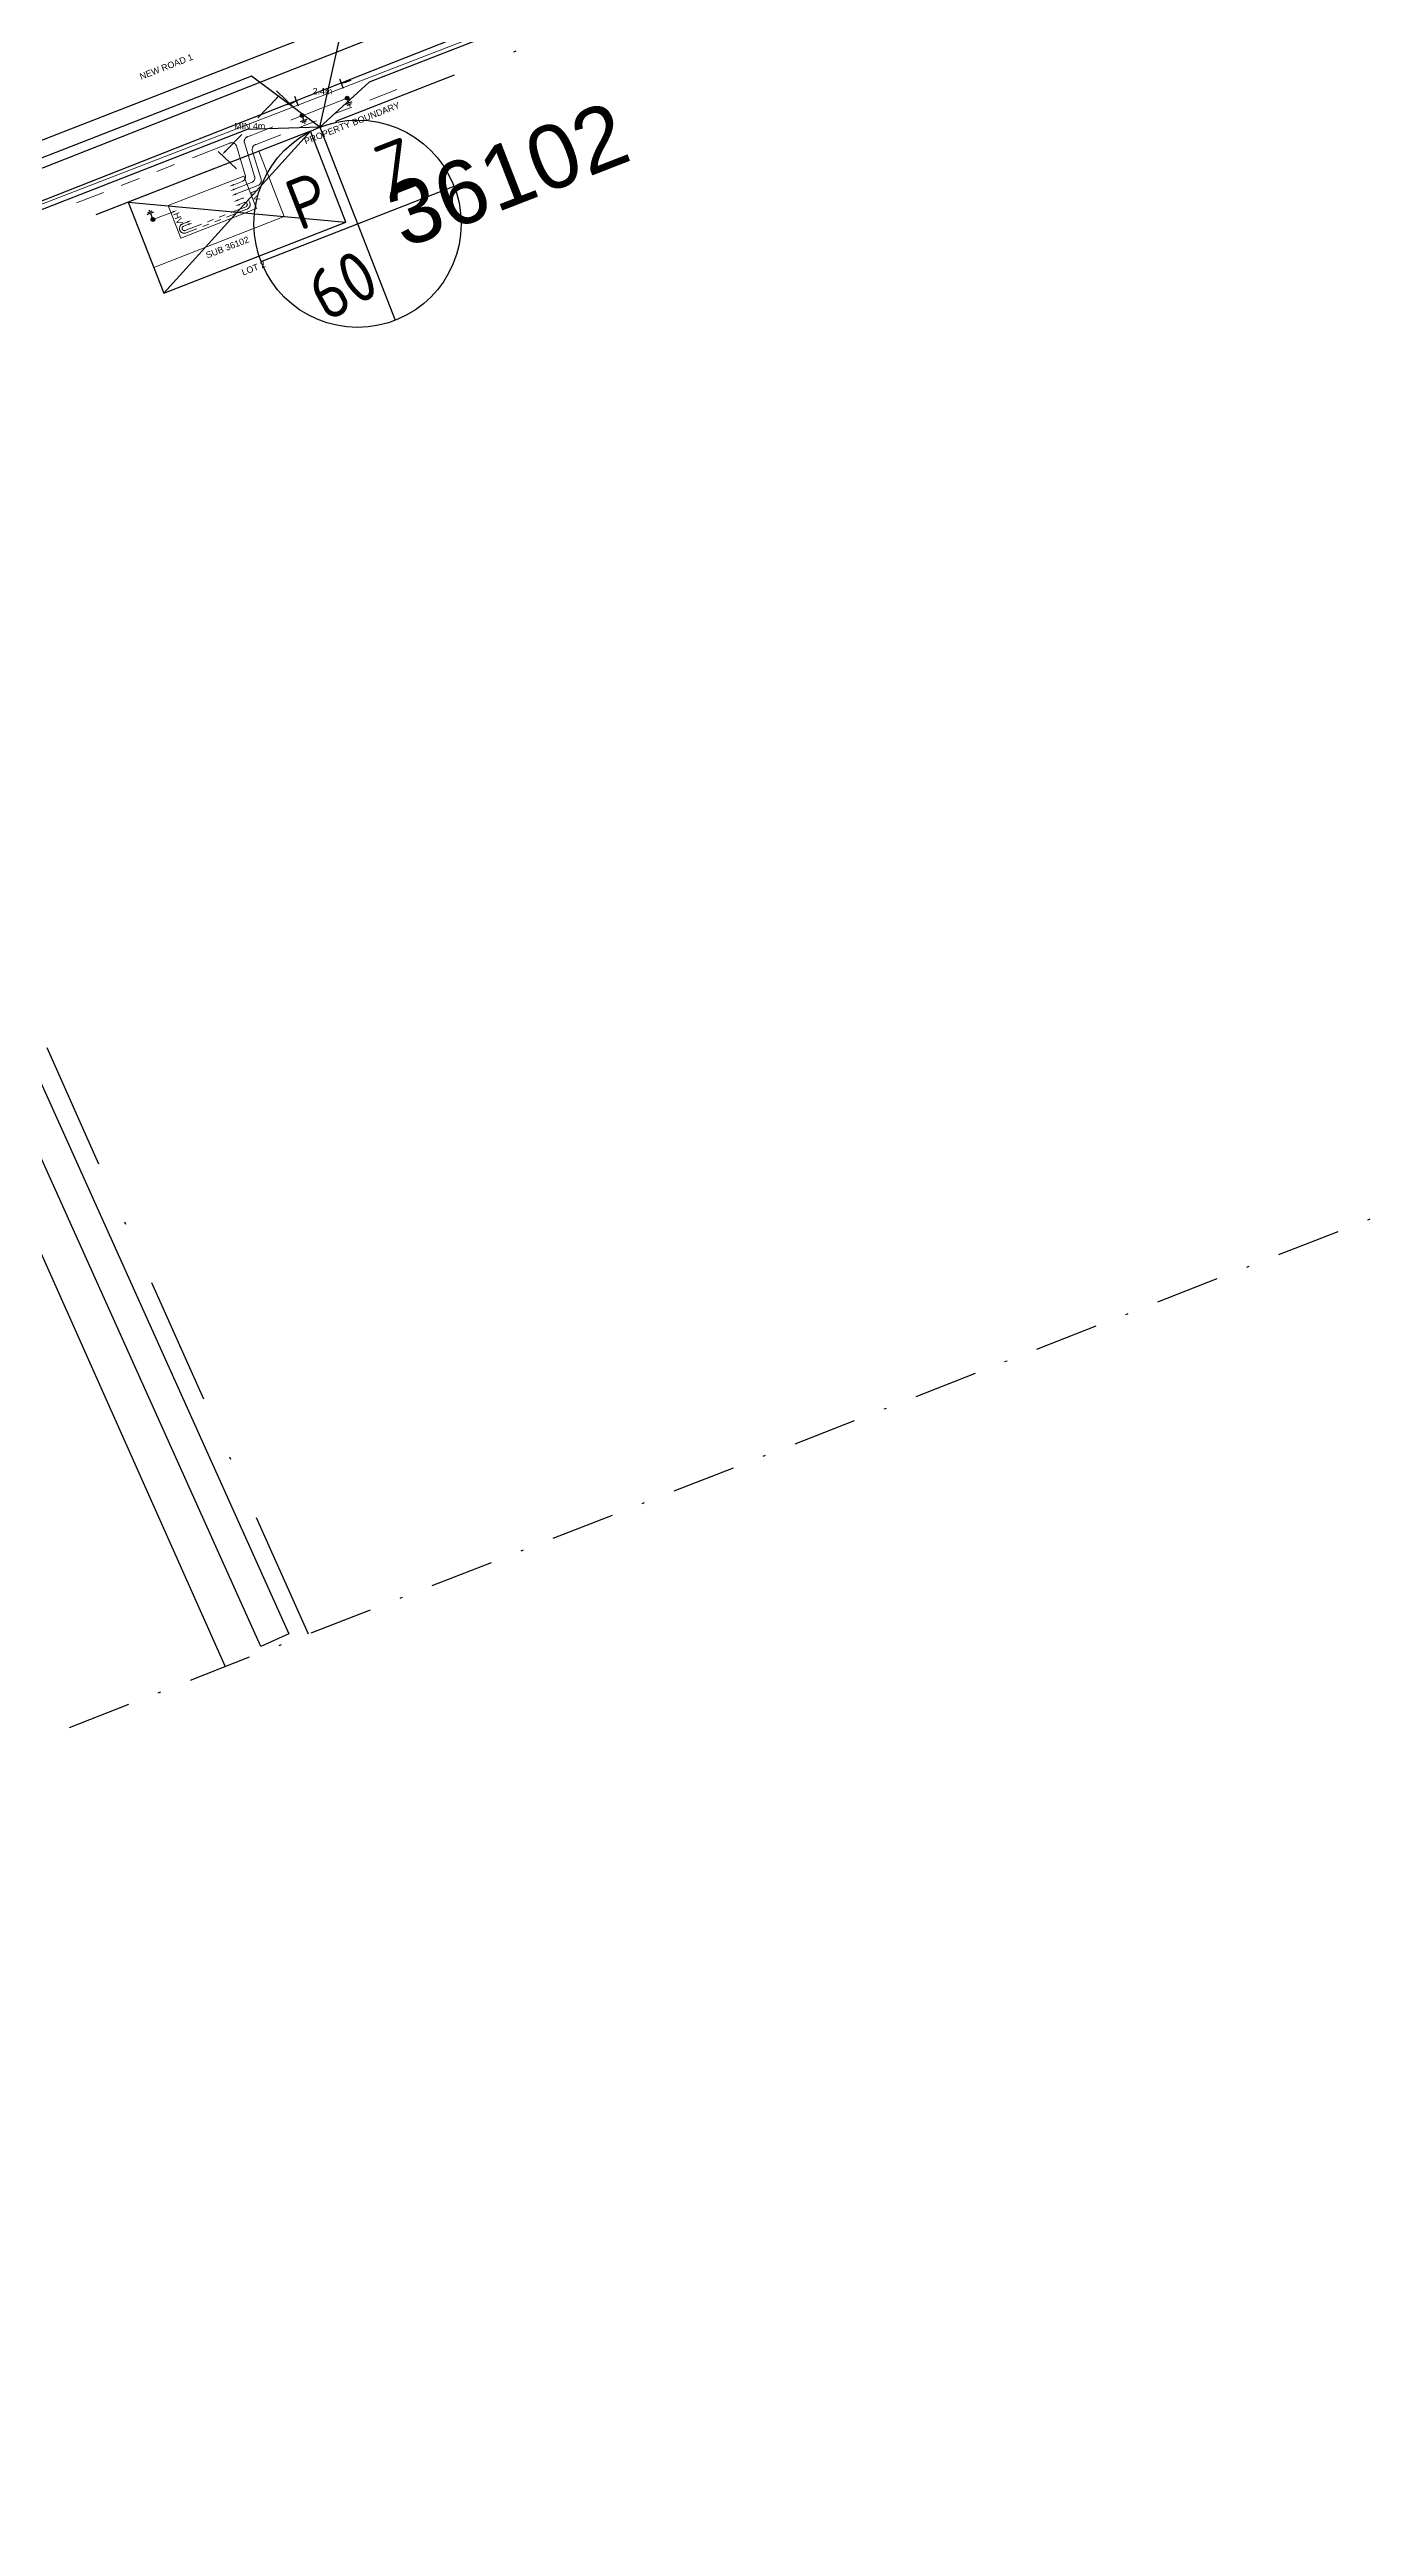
# Model space of a CAD drawing. Header units: metres. Extents: x 301589 to 305563, y 6268713 to 6270518.
# Drawn here: x 304333.4 to 304385.5, y 6269585.6 to 6269682.8 of the extents above; entities that cross this region are included whole.
import ezdxf
from ezdxf.enums import TextEntityAlignment as Align

# ---------------------------------------------------------------- set-up
doc = ezdxf.new("R2010")
doc.units = ezdxf.units.M
for name, pattern in [('DASHDOT2', [0.5, 0.25, -0.125, 0, -0.125]), ('DASHDOTX2', [2, 1, -0.5, 0, -0.5]), ('DASHED', [0.75, 0.5, -0.25]), ('IECLTRLV', [6.5, 5, -1.5]), ('PHANTOM2', [1.25, 0.625, -0.125, 0.125, -0.125, 0.125, -0.125])]:
    doc.linetypes.add(name, pattern=pattern)
doc.layers.get('0').update_dxf_attribs({"color": 6})
for name, color, linetype in [('_User Miscellaneous1', 7, 'Continuous'), ('_User Miscellaneous2', 7, 'Continuous'), ('_User Miscellaneous3', 7, 'Continuous'), ('_User Miscellaneous4', 7, 'Continuous'), ('_User Miscellaneous5', 7, 'Continuous'), ('_User Miscellaneous6', 7, 'Continuous'), ('_User Miscellaneous7', 7, 'Continuous'), ('Notes', 7, 'Continuous'), ('Sub_SP_NEW', 2, 'Continuous')]:
    doc.layers.add(name, color=color, linetype=linetype)
doc.layers.add('Trench_SP_NEW', color=7, linetype='IECLTRLV', lineweight=20)
doc.styles.add('ARIAL', font='arial.ttf', dxfattribs={"height": 2})
doc.styles.add('iecISOCP', font='isocp.shx')
doc.styles.get("Standard").update_dxf_attribs({"font": 'arial.ttf'})
doc.linetypes.add('Cable 4', pattern='A,5.25,-0.1,["o",Standard,S=2,R=0,X=1.2,Y=-0.7],-4', length=9.35)
doc.linetypes.add('IE Trench HV', pattern='A,7,-0.2,["/",Standard,S=3,R=0,X=0.6,Y=-1.4],-2.5', length=9.7)
doc.dimstyles.get("Standard").update_dxf_attribs({"dimtxt": 0.18, "dimasz": 0.18, "dimexe": 0.18, "dimexo": 0.0625, "dimgap": 0.09, "dimtad": 0, "dimtih": 1, "dimtoh": 1, "dimdec": 4, "dimzin": 0, "dimdsep": 46, "dimtxsty": 'Standard', "dimcen": 0.09, "dimadec": 0, "dimazin": 0, "dimtfac": 1, "dimtdec": 4, "dimtofl": 0, "dimtmove": 0, "dimatfit": 3, "dimfxl": 1, "dimtolj": 1, "dimtzin": 0, "dimarcsym": 0})

# ---------------------------------------------------------------- blocks, each defined once
blk = doc.blocks.new('SUB_PADMOUNT_NEW')
for p, q in [((-3.84, 1.92), (3.84, -1.92)), ((3.84, 1.92), (-3.84, -1.92))]:
    blk.add_line(p, q)
blk.add_lwpolyline([(-3.84, -1.92), (3.84, -1.92), (3.84, 1.92), (-3.84, 1.92)], close=True)
for tag, height, flags, p in [('ASSET_NUM', 2.5, 8, (2, 2)), ('STREET_CODE', 0.2, 9, (1.5, 0)), ('OPERATING_VOLTAGE', 0.2, 9, (1.5, -0.4)), ('ORIENTATION', 0.2, 9, (1.5, -0.6)), ('OWNED_BY', 0.2, 9, (1.5, -0.8)), ('OPERATED_BY', 0.2, 9, (1.5, -1)), ('NO_PHASES', 0.2, 9, (1.5, -0.2)), ('SECONDARY_VOLTAGE', 0.2, 9, (1.5, -1.6)), ('STATE', 0.2, 9, (1.5, -1.8)), ('CONSTRUCTED_VOLTAGE', 0.2, 9, (1.5, -1.4)), ('MAINTAINED_BY', 0.2, 9, (1.5, -1.2)), ('PARENT', 0.2, 9, (1.5, -2)), ('SUBSTATION_TYPE', 0.2, 9, (1.5, -2.2)), ('SUBURB', 0.2, 9, (1.5, -2.8)), ('STREETNAME', 0.2, 9, (1.5, -3)), ('USAGE', 0.2, 9, (1.5, -2.4)), ('LEGEND', 0.2, 9, (1.5, -2.6)), ('Z', 0.2, 1, (1.5, -3.6)), ('LOCATION', 0.2, 9, (1.5, -3.2)), ('NOTES', 0.2, 9, (1.5, -3.4))]:
    blk.add_attdef(tag, text='', height=height, dxfattribs=dict(flags=flags)).set_placement(p, align=Align.MIDDLE_LEFT)
blk = doc.blocks.new('m4')
at = {"layer": 'Notes', "color": 7, "linetype": 'Continuous'}
for points in [[(0, -1.95), (0, 0)], [(-1.43, -1.95), (1.43, -1.95)], [(-0.95, -2.52), (0.95, -2.52)], [(-0.24, -3.09), (0.24, -3.09)]]:
    blk.add_lwpolyline(points, dxfattribs=at)
blk = doc.blocks.new('*D93')
at = {"layer": '_User Miscellaneous6', "color": 0, "linetype": 'Continuous', "lineweight": -2, "transparency": 16777216}
for p, q in [((304343.174, 6269680.626), (304343.028, 6269681.002)), ((304344.94, 6269681.311), (304344.794, 6269681.686)), ((304345.053, 6269681.572), (304345.239, 6269681.645)), ((304342.914, 6269680.743), (304342.727, 6269680.67))]:
    blk.add_line(p, q, dxfattribs=at)
at = {"layer": '_User Miscellaneous6', "color": 0, "linetype": 'Continuous', "transparency": 16777216}
for points in [[(304345.041, 6269681.603), (304345.065, 6269681.541), (304344.866, 6269681.5)], [(304342.902, 6269680.774), (304342.926, 6269680.712), (304343.1, 6269680.815)]]:
    blk.add_solid(points, dxfattribs=at)
at = {"layer": 'Defpoints', "color": 0, "linetype": 'Continuous', "transparency": 16777216}
for p in [(304344.866, 6269681.5), (304345.084, 6269680.938), (304343.318, 6269680.253)]:
    blk.add_point(p, dxfattribs=at)
at = {"layer": '_User Miscellaneous6', "color": 0, "linetype": 'Continuous', "lineweight": 0, "transparency": 16777216, "insert": (304344.117, 6269681.209), "char_height": 0.25, "attachment_point": 5}
blk.add_mtext('\\A1;2.4m', dxfattribs=at)
blk = doc.blocks.new('*D104')
at = {"layer": '_User Miscellaneous6', "color": 0, "linetype": 'Continuous', "lineweight": -2, "transparency": 16777216}
for p, q in [((304342.319, 6269680.939), (304341.572, 6269680.165)), ((304343.03, 6269680.531), (304342.314, 6269681.222)), ((304340.306, 6269678.852), (304340.945, 6269679.515)), ((304340.74, 6269678.156), (304340.023, 6269678.847))]:
    blk.add_line(p, q, dxfattribs=at)
at = {"layer": '_User Miscellaneous6', "color": 0, "linetype": 'Continuous', "lineweight": 0, "transparency": 16777216}
for points in [[(304342.295, 6269680.962), (304342.343, 6269680.916), (304342.458, 6269681.083)], [(304340.282, 6269678.875), (304340.33, 6269678.829), (304340.167, 6269678.708)]]:
    blk.add_solid(points, dxfattribs=at)
at = {"layer": 'Defpoints', "color": 0, "linetype": 'Continuous', "lineweight": 0, "transparency": 16777216}
for p in [(304342.458, 6269681.083), (304343.318, 6269680.253), (304341.028, 6269677.878)]:
    blk.add_point(p, dxfattribs=at)
at = {"layer": '_User Miscellaneous6', "color": 0, "linetype": 'Continuous', "lineweight": 0, "transparency": 16777216, "insert": (304341.258, 6269679.84), "char_height": 0.25, "attachment_point": 5}
blk.add_mtext('\\A1;MIN 4m', dxfattribs=at)

msp = doc.modelspace()

# ---------------------------------------------------------------- hatches: boundary and pattern name
at = {"layer": '_User Miscellaneous6'}
h = msp.add_hatch(color=256, dxfattribs=at)
edge = h.paths.add_edge_path()
edge.add_arc((304345.084, 6269680.938), 0.0744, -248.37779, 111.62221)
h = msp.add_hatch(color=256, dxfattribs=at)
edge = h.paths.add_edge_path()
edge.add_arc((304343.318, 6269680.253), 0.0744, -248.37779, 111.62221)
h = msp.add_hatch(color=256, dxfattribs=at)
edge = h.paths.add_edge_path()
edge.add_arc((304337.458, 6269676.171), 0.0744, -68.71112, 291.28888, ccw=False)

# ---------------------------------------------------------------- linework, layer by layer
at = {"layer": '_User Miscellaneous1', "color": 1, "linetype": 'DASHDOT2', "ltscale": 10, "flags": 128}
msp.add_lwpolyline([(304479.892, 6269741.655), (304505.67, 6269683.99), (304349.291, 6269622.884), (304338.368, 6269618.616), (304209.389, 6269568.217), (304209.389, 6269568.217), (304176.396, 6269623.063), (304315.405, 6269677.381), (304326.328, 6269681.65)], close=True, dxfattribs=at)
at = {"layer": '_User Miscellaneous1', "color": 8, "linetype": 'DASHDOTX2', "ltscale": 5}
msp.add_lwpolyline([(304343.568, 6269620.648), (304323.197, 6269666.318), (304325.819, 6269672.7), (304386.379, 6269696.297), (304393.075, 6269693.546), (304413.417, 6269647.941)], dxfattribs=at)
at = {"layer": '_User Miscellaneous2'}
msp.add_lwpolyline([(304319.348, 6269667.087), (304321.369, 6269667.997), (304324.071, 6269674.638), (304386.165, 6269699.089), (304392.482, 6269696.52), (304394.79, 6269697.632)], dxfattribs=at)
at = {"layer": '_User Miscellaneous2', "flags": 128}
msp.add_lwpolyline([(304395.489, 6269696.638), (304394.266, 6269696.087), (304415.277, 6269649.429), (304414.182, 6269648.937), (304393.531, 6269694.798), (304386.158, 6269697.796), (304324.989, 6269673.71), (304322.099, 6269666.605), (304342.79, 6269620.656), (304341.696, 6269620.163), (304320.853, 6269666.448)], dxfattribs=at)
at = {"layer": '_User Miscellaneous3', "color": 2, "linetype": 'Cable 4', "lineweight": 25, "flags": 128}
for points in [[(304384.776, 6269696.653), (304384.776, 6269696.653), (304384.776, 6269696.653), (304345.956, 6269681.568), (304345.956, 6269681.568)], [(304344.017, 6269679.795), (304344.763, 6269683.137)], [(304341.328, 6269681.798), (304298.904, 6269665.267)], [(304344.017, 6269679.795), (304341.328, 6269681.798)], [(304344.017, 6269679.795), (304345.956, 6269681.568)], [(304344.017, 6269679.795), (304341.163, 6269679.701), (304326.692, 6269674.062), (304326.692, 6269674.062)]]:
    msp.add_lwpolyline(points, dxfattribs=at)
at = {"layer": '_User Miscellaneous3', "linetype": 'Continuous', "ltscale": 5, "flags": 128}
for points in [[(304344.017, 6269679.795), (304346.971, 6269672.215)], [(304341.704, 6269674.528), (304349.284, 6269677.482)]]:
    msp.add_lwpolyline(points, dxfattribs=at)
at = {"layer": '_User Miscellaneous3', "linetype": 'Continuous', "ltscale": 5}
msp.add_circle((304345.494, 6269676.005), 4.068, dxfattribs=at)
at = {"layer": '_User Miscellaneous4', "color": 8, "flags": 128}
msp.add_lwpolyline([(304340.296, 6269619.392), (304320.101, 6269664.668, -0.428342), (304324.778, 6269676.05), (304385.327, 6269699.644, -0.400225), (304396.176, 6269695.186), (304416.689, 6269649.197)], format="xyb", dxfattribs=at)
at = {"layer": '_User Miscellaneous5', "linetype": 'Continuous', "lineweight": 0, "ltscale": 5, "flags": 128}
msp.add_lwpolyline([(304336.488, 6269676.857), (304337.488, 6269674.292), (304342.613, 6269676.289), (304341.611, 6269678.853), (304336.488, 6269676.857)], dxfattribs=at)
at = {"layer": '_User Miscellaneous5', "color": 7, "linetype": 'Continuous', "lineweight": 0, "flags": 128}
msp.add_lwpolyline([(304341.525, 6269676.601), (304341.028, 6269677.878), (304338.056, 6269676.719), (304338.553, 6269675.442)], close=True, dxfattribs=at)
at = {"layer": '_User Miscellaneous6', "linetype": 'PHANTOM2', "lineweight": 0, "ltscale": 6, "flags": 128}
for points in [[(304340.725, 6269677.175), (304341.583, 6269677.509, 0.391169), (304341.702, 6269677.753), (304341.361, 6269678.885, -0.407491), (304341.508, 6269679.12), (304341.508, 6269679.12), (304347.031, 6269681.272)], [(304340.662, 6269677.362), (304341.33, 6269677.622, 0.391169), (304341.449, 6269677.866), (304341.05, 6269679.191, -0.414214), (304341.203, 6269679.429), (304341.387, 6269679.501), (304343.318, 6269680.253)], [(304340.633, 6269677.539), (304340.967, 6269677.669, 0.391169), (304341.086, 6269677.913), (304340.741, 6269679.059), (304340.741, 6269679.059, 0.414214), (304340.482, 6269679.173), (304340.482, 6269679.173), (304334.457, 6269676.825)]]:
    msp.add_lwpolyline(points, format="xyb", dxfattribs=at)
at = {"layer": '_User Miscellaneous6', "linetype": 'DASHED', "lineweight": 0, "ltscale": 5, "flags": 128}
msp.add_lwpolyline([(304345.084, 6269680.938), (304343.321, 6269680.248)], dxfattribs=at)
at = {"layer": '_User Miscellaneous6', "linetype": 'PHANTOM2', "lineweight": 0, "ltscale": 6, "flags": 128}
for points in [[(304345.153, 6269680.965), (304345.084, 6269680.938)], [(304343.388, 6269680.28), (304343.318, 6269680.253)]]:
    msp.add_lwpolyline(points, dxfattribs=at)
at = {"layer": '_User Miscellaneous6', "linetype": 'PHANTOM2', "lineweight": 0, "ltscale": 2, "flags": 128}
for points in [[(304338.802, 6269676.071), (304338.621, 6269676, 1), (304338.759, 6269675.646), (304341.146, 6269676.576, 0.414214), (304341.261, 6269676.837), (304341.24, 6269676.891, 0.414214), (304340.981, 6269677.005), (304340.711, 6269676.9)], [(304338.926, 6269676.01), (304338.658, 6269675.905, 1), (304338.722, 6269675.74), (304341.109, 6269676.671, 1), (304341.045, 6269676.836), (304340.777, 6269676.731)]]:
    msp.add_lwpolyline(points, format="xyb", dxfattribs=at)
msp.add_lwpolyline([(304338.228, 6269676.465), (304337.458, 6269676.171)], dxfattribs=at)
at = {"layer": '_User Miscellaneous6'}
for centre in [(304345.084, 6269680.938), (304343.318, 6269680.253), (304337.458, 6269676.171)]:
    msp.add_circle(centre, 0.0744, dxfattribs=at)
for points in [[(304340.622, 6269677.568), (304340.458, 6269677.471), (304340.644, 6269677.51)], [(304340.651, 6269677.391), (304340.487, 6269677.294), (304340.673, 6269677.333)], [(304340.713, 6269677.204), (304340.55, 6269677.106), (304340.736, 6269677.145)], [(304338.239, 6269676.436), (304338.403, 6269676.533), (304338.217, 6269676.494)], [(304338.813, 6269676.042), (304338.976, 6269676.139), (304338.79, 6269676.1)], [(304338.85, 6269675.947), (304339.013, 6269676.044), (304338.827, 6269676.005)], [(304340.787, 6269676.963), (304340.624, 6269676.866), (304340.81, 6269676.905)], [(304340.875, 6269676.736), (304340.689, 6269676.697), (304340.853, 6269676.794)]]:
    msp.add_solid(points, dxfattribs=at)
at = {"layer": 'Trench_SP_NEW', "linetype": 'IE Trench HV', "flags": 128}
msp.add_lwpolyline([(304326.577, 6269674.26), (304326.577, 6269674.26), (304326.577, 6269674.26), (304384.742, 6269696.738)], dxfattribs=at)

# ---------------------------------------------------------------- block references
at = {"layer": '_User Miscellaneous6', "zscale": 0.1}
for p, xscale, yscale, rotation in [((304345.086, 6269680.934), 0.1, 0.1, 19.87853473814625), ((304343.32, 6269680.249), 0.1, 0.1, 19.87853473814625), ((304337.431, 6269676.24), -0.09999999999999999, 0.09999999999999999, 201.288879486145)]:
    msp.add_blockref('m4', p, dxfattribs=dict(at, xscale=xscale, yscale=yscale, rotation=rotation))
at = {"layer": 'Sub_SP_NEW'}
ref = msp.add_blockref('SUB_PADMOUNT_NEW', (304340.763, 6269676.462), dxfattribs=dict(at, rotation=21.28887948596145))
ref.add_attrib('ASSET_NUM', '36102', dxfattribs={"layer": '0', "height": 2.5, "rotation": 21.28888}).set_placement((304346.857, 6269676.182), align=Align.MIDDLE_LEFT)

# ---------------------------------------------------------------- texts
at = {"layer": '_User Miscellaneous3', "char_height": 2, "width": 5.80649, "attachment_point": 1}
for s, insert, rotation, style in [('P  Z', (304342.488, 6269677.568), 21.28888, 'iecISOCP'), ('{\\Fisocp|c0;\\P60}', (304341.7, 6269676.779), 28.92899, 'ARIAL')]:
    msp.add_mtext(s, dxfattribs=dict(at, insert=insert, rotation=rotation, style=style))
at = {"layer": '_User Miscellaneous6', "linetype": 'PHANTOM2', "lineweight": 0, "ltscale": 2, "char_height": 0.25, "attachment_point": 5}
for s, width, insert, rotation in [('PROPERTY BOUNDARY', 3.99738, (304345.273, 6269679.954), 21.28888), ('LV', 0.45425, (304341.49, 6269677.112), 291.28888), ('HV', 0.45425, (304338.455, 6269676.214), 291.28888), ('SUB 36102', 2.33403, (304340.382, 6269675.081), 21.28888), ('LOT 2', 0.95612, (304341.41, 6269674.26), 21.28888)]:
    msp.add_mtext_dynamic_manual_height_columns(s, width=width, gutter_width=4, heights=[0], dxfattribs=dict(at, insert=insert, rotation=rotation))
at = {"layer": '_User Miscellaneous7', "linetype": 'PHANTOM2', "lineweight": 0, "ltscale": 2, "insert": (304337.981, 6269682.169), "char_height": 0.25, "width": 3.99738, "attachment_point": 5, "rotation": 21.28888}
msp.add_mtext('NEW ROAD 1', dxfattribs=at)

# ---------------------------------------------------------------- dimensions: what is measured, and where the dimension line sits
at = {"layer": '_User Miscellaneous6', "linetype": 'Continuous', "lineweight": 0}
for base, p1, p2, angle, text, picture, middle in [((304342.458, 6269681.083), (304341.028, 6269677.878), (304343.318, 6269680.253), 46.03934, 'MIN 4m', '*D104', (304341.258, 6269679.84)), ((304344.866, 6269681.5), (304343.318, 6269680.253), (304345.084, 6269680.938), 21.19854, '2.4m', '*D93', (304344.117, 6269681.209))]:
    dim = msp.add_linear_dim(base=base, p1=p1, p2=p2, angle=angle, text=text, dimstyle='Standard', override={"dimscale": 0.2, "dimtxt": 1.25, "dimasz": 1, "dimexe": 1, "dimexo": 2, "dimgap": 1, "dimdec": 2, "dimcen": 0.45}, dxfattribs=at)
    dim.commit()
    dim.dimension.update_dxf_attribs({"geometry": picture, "text_midpoint": middle, "dimtype": 161})

doc.saveas('drawing.dxf')
